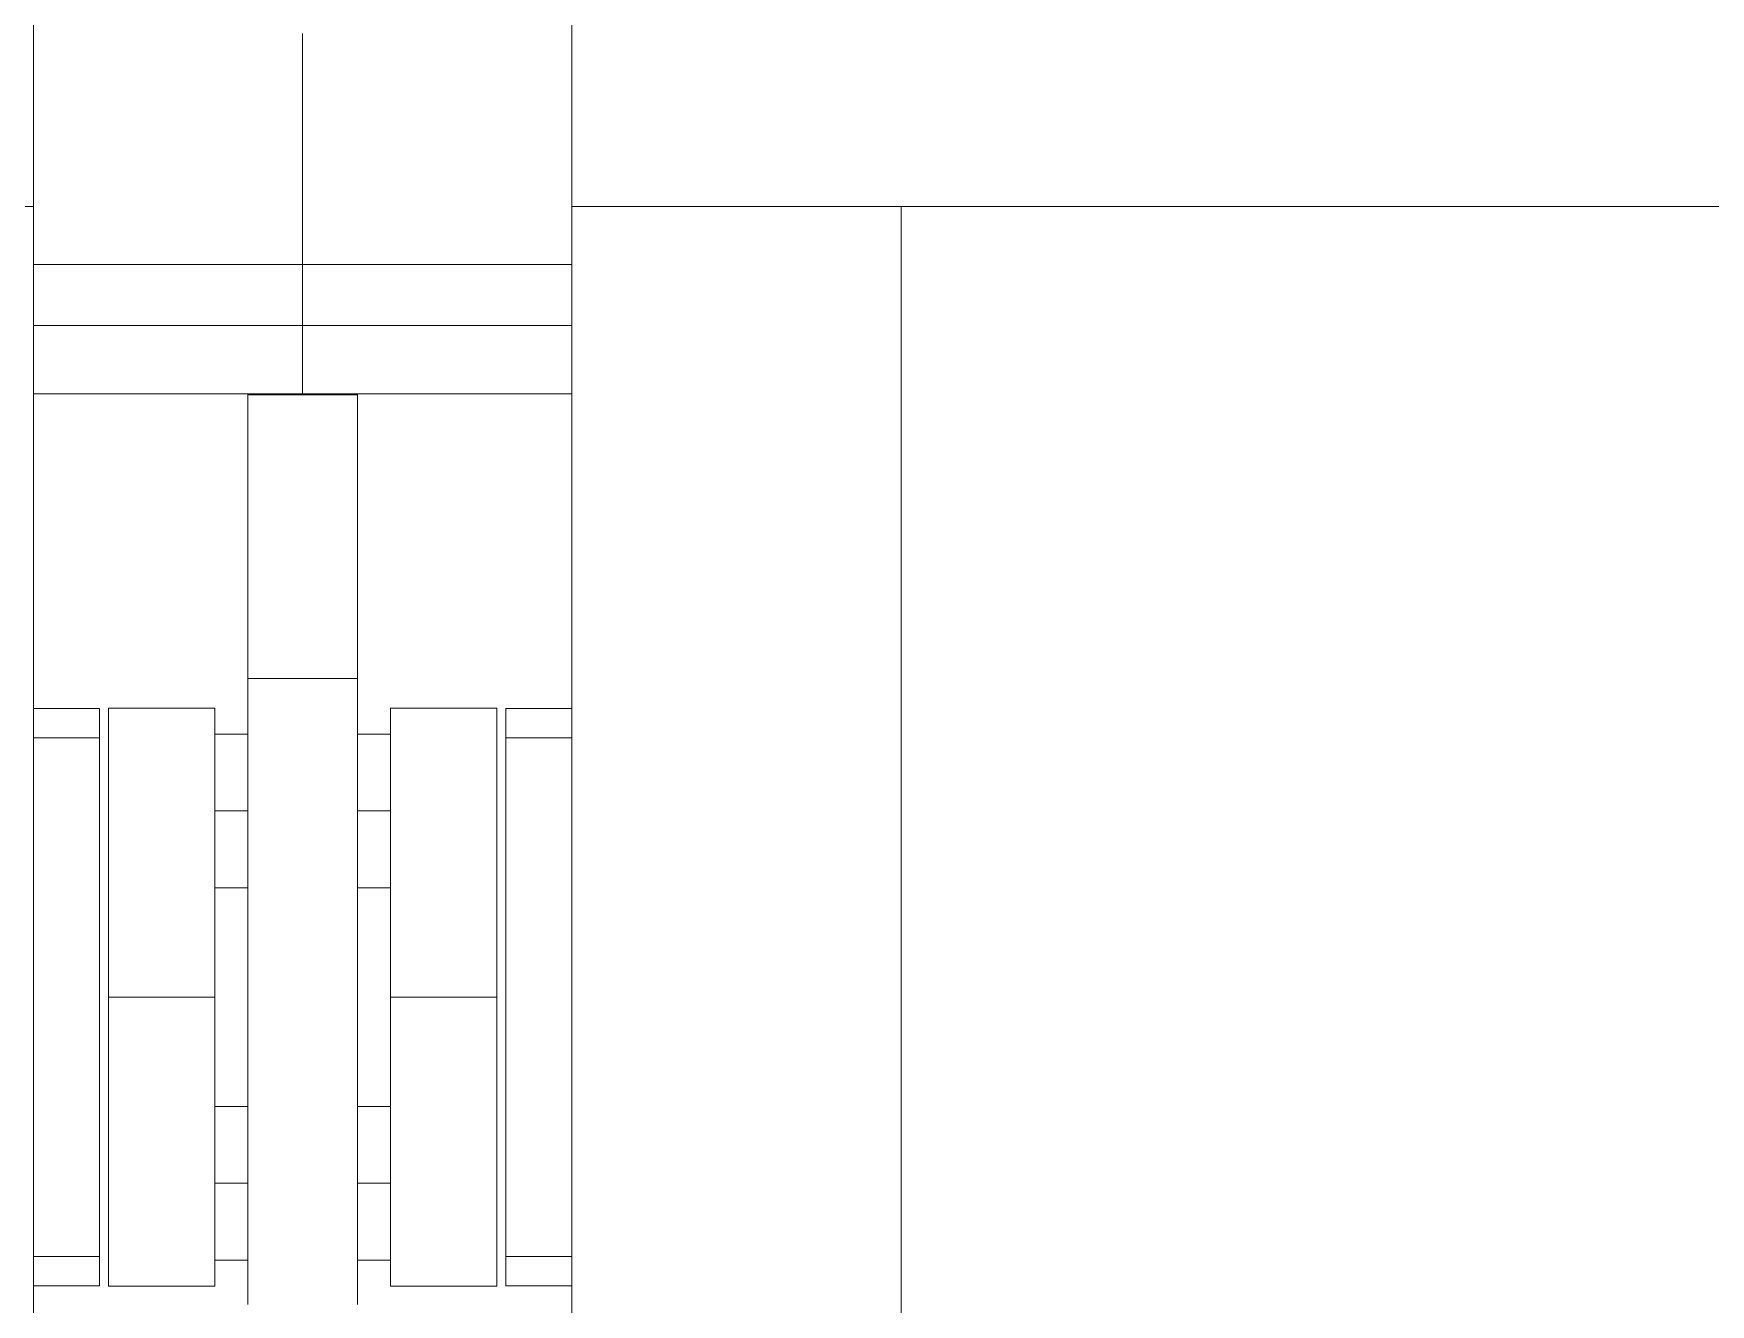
# Model space of a CAD drawing. Header units: millimetres. Extents: x -46169 to 237885, y -84465 to 18123.
# Drawn here: x 231915.9 to 232068.6, y -80603.3 to -80487.6 of the extents above; entities that cross this region are included whole.
import ezdxf

# ---------------------------------------------------------------- set-up
doc = ezdxf.new("R2010")
doc.units = ezdxf.units.MM
doc.header["$MEASUREMENT"] = 0
doc.linetypes.add('Wipeout_Contour', pattern=[1000, 0, -1000])
doc.layers.add('New_A-20-M_Floor_Slab', color=7, linetype='Continuous')
doc.layers.add('New_A-35-M_FFE_Fixed', color=7, linetype='Continuous')
doc.layers.add('New_A-35-M_FFE_Fixed_Pen_No__1', color=7, linetype='Continuous', lineweight=13)

# ---------------------------------------------------------------- blocks, each defined once
blk = doc.blocks.new('Section Elem_269_4', base_point=(208268.76, -84332.61))
at = {"color": 254, "linetype": 'Wipeout_Contour', "lineweight": 0, "ltscale": 3928382.472809031}
blk.add_wipeout([(231915.94, -80520.4), (231915.94, -80549.04), (231921.94, -80549.04), (231921.94, -80601.62), (231915.94, -80601.62), (231915.94, -80615.11), (231935.44, -80615.11), (231935.44, -80599.29), (231932.44, -80599.29), (231932.44, -80601.65), (231922.75, -80601.65), (231922.75, -80549.01), (231932.44, -80549.01), (231932.44, -80551.38), (231935.44, -80551.38), (231935.44, -80520.4)], dxfattribs=at).dxf.layer = 'New_A-20-M_Floor_Slab'
at = {"color": 254, "linetype": 'Wipeout_Contour', "lineweight": 0, "ltscale": 3928803.912332681}
blk.add_wipeout([(231964.94, -80520.4), (231945.44, -80520.4), (231945.44, -80551.38), (231948.44, -80551.38), (231948.44, -80549.01), (231958.12, -80549.01), (231958.12, -80601.65), (231948.44, -80601.65), (231948.44, -80599.29), (231945.44, -80599.29), (231945.44, -80615.11), (231964.94, -80615.11), (231964.94, -80601.62), (231958.94, -80601.62), (231958.94, -80549.04), (231964.94, -80549.04)], dxfattribs=at).dxf.layer = 'New_A-20-M_Floor_Slab'
at = {"color": 254, "linetype": 'Wipeout_Contour', "lineweight": 0, "ltscale": 982126.138523}
blk.add_wipeout([(231932.44, -80585.29), (231935.44, -80585.29), (231935.44, -80565.38), (231932.44, -80565.38)], dxfattribs=at).dxf.layer = 'New_A-20-M_Floor_Slab'
at = {"color": 254, "linetype": 'Wipeout_Contour', "lineweight": 0, "ltscale": 982175.259076}
blk.add_wipeout([(231948.44, -80565.38), (231945.44, -80565.38), (231945.44, -80585.29), (231948.44, -80585.29)], dxfattribs=at).dxf.layer = 'New_A-20-M_Floor_Slab'
blk = doc.blocks.new('Section Elem_280_4', base_point=(208268.76, -84332.61))
at = {"color": 254, "linetype": 'Wipeout_Contour', "lineweight": 0, "ltscale": 1227598.158056658}
blk.add_wipeout([(231940.44, -80520.4), (231935.44, -80520.4), (231935.44, -80520.48), (231945.44, -80520.48), (231945.44, -80520.4)], dxfattribs=at).dxf.layer = 'New_A-35-M_FFE_Fixed'
at = {"color": 254, "linetype": 'Wipeout_Contour', "lineweight": 0, "ltscale": 982100.432477}
blk.add_wipeout([(231945.44, -80538.96), (231945.44, -80535.1), (231935.44, -80535.1), (231935.44, -80538.96)], dxfattribs=at).dxf.layer = 'New_A-35-M_FFE_Fixed'
at = {"color": 254, "linetype": 'Wipeout_Contour', "lineweight": 0, "ltscale": 982112.323257}
blk.add_wipeout([(231945.44, -80546.33), (231945.44, -80545.85), (231935.44, -80545.85), (231935.44, -80546.33)], dxfattribs=at).dxf.layer = 'New_A-35-M_FFE_Fixed'
at = {"color": 254, "linetype": 'Wipeout_Contour', "lineweight": 0, "ltscale": 982035.294144}
blk.add_wipeout([(231915.94, -80549.04), (231915.94, -80549.56), (231921.94, -80549.56), (231921.94, -80549.04)], dxfattribs=at).dxf.layer = 'New_A-35-M_FFE_Fixed'
at = {"color": 254, "linetype": 'Wipeout_Contour', "lineweight": 0, "ltscale": 982096.391154}
blk.add_wipeout([(231932.44, -80553.43), (231935.44, -80553.43), (231935.44, -80551.91), (231932.44, -80551.91)], dxfattribs=at).dxf.layer = 'New_A-35-M_FFE_Fixed'
at = {"color": 254, "linetype": 'Wipeout_Contour', "lineweight": 0, "ltscale": 982102.124987}
blk.add_wipeout([(231932.44, -80555.7), (231932.44, -80558.38), (231935.44, -80558.38), (231935.44, -80555.7)], dxfattribs=at).dxf.layer = 'New_A-35-M_FFE_Fixed'
at = {"color": 254, "linetype": 'Wipeout_Contour', "lineweight": 0, "ltscale": 982111.37494}
blk.add_wipeout([(231932.44, -80563.33), (231932.44, -80564.84), (231935.44, -80564.84), (231935.44, -80563.33)], dxfattribs=at).dxf.layer = 'New_A-35-M_FFE_Fixed'
at = {"color": 254, "linetype": 'Wipeout_Contour', "lineweight": 0, "ltscale": 982143.389474}
blk.add_wipeout([(231932.44, -80589.61), (231935.44, -80589.61), (231935.44, -80587.34), (231932.44, -80587.34)], dxfattribs=at).dxf.layer = 'New_A-35-M_FFE_Fixed'
at = {"color": 254, "linetype": 'Wipeout_Contour', "lineweight": 0, "ltscale": 982153.405082}
blk.add_wipeout([(231932.44, -80594.97), (231932.44, -80597.24), (231935.44, -80597.24), (231935.44, -80594.97)], dxfattribs=at).dxf.layer = 'New_A-35-M_FFE_Fixed'
at = {"color": 254, "linetype": 'Wipeout_Contour', "lineweight": 0, "ltscale": 982103.637545}
blk.add_wipeout([(231921.94, -80601.11), (231915.94, -80601.11), (231915.94, -80601.62), (231921.94, -80601.62)], dxfattribs=at).dxf.layer = 'New_A-35-M_FFE_Fixed'
at = {"color": 254, "linetype": 'Wipeout_Contour', "lineweight": 0, "ltscale": 982082.145644}
blk.add_wipeout([(231945.44, -80525.7), (231945.44, -80520.48), (231935.44, -80520.48), (231935.44, -80525.7)], dxfattribs=at).dxf.layer = 'New_A-35-M_FFE_Fixed'
at = {"color": 254, "linetype": 'Wipeout_Contour', "lineweight": 0, "ltscale": 982094.964059}
blk.add_wipeout([(231945.44, -80535.1), (231945.44, -80530.63), (231935.44, -80530.63), (231935.44, -80535.1)], dxfattribs=at).dxf.layer = 'New_A-35-M_FFE_Fixed'
at = {"color": 254, "linetype": 'Wipeout_Contour', "lineweight": 0, "ltscale": 982105.033159}
blk.add_wipeout([(231945.44, -80542.11), (231945.44, -80538.96), (231935.44, -80538.96), (231935.44, -80542.11)], dxfattribs=at).dxf.layer = 'New_A-35-M_FFE_Fixed'
at = {"color": 254, "linetype": 'Wipeout_Contour', "lineweight": 0, "ltscale": 982113.854993}
blk.add_wipeout([(231935.44, -80546.33), (231935.44, -80548.19), (231945.44, -80548.19), (231945.44, -80546.33)], dxfattribs=at).dxf.layer = 'New_A-35-M_FFE_Fixed'
at = {"color": 254, "linetype": 'Wipeout_Contour', "lineweight": 0, "ltscale": 982095.045845}
blk.add_wipeout([(231932.44, -80551.91), (231935.44, -80551.91), (231935.44, -80551.38), (231932.44, -80551.38)], dxfattribs=at).dxf.layer = 'New_A-35-M_FFE_Fixed'
at = {"color": 254, "linetype": 'Wipeout_Contour', "lineweight": 0, "ltscale": 1227624.046289532}
blk.add_wipeout([(231932.44, -80555.7), (231935.44, -80555.7), (231935.44, -80553.51), (231935.44, -80553.43), (231932.44, -80553.43)], dxfattribs=at).dxf.layer = 'New_A-35-M_FFE_Fixed'
at = {"color": 254, "linetype": 'Wipeout_Contour', "lineweight": 0, "ltscale": 1227636.793086894}
blk.add_wipeout([(231932.44, -80563.33), (231935.44, -80563.33), (231935.44, -80561.63), (231935.44, -80561.05), (231932.44, -80561.05)], dxfattribs=at).dxf.layer = 'New_A-35-M_FFE_Fixed'
at = {"color": 254, "linetype": 'Wipeout_Contour', "lineweight": 0, "ltscale": 982112.720425}
blk.add_wipeout([(231932.44, -80564.84), (231932.44, -80565.38), (231935.44, -80565.38), (231935.44, -80564.84)], dxfattribs=at).dxf.layer = 'New_A-35-M_FFE_Fixed'
at = {"color": 254, "linetype": 'Wipeout_Contour', "lineweight": 0, "ltscale": 982140.902695}
blk.add_wipeout([(231932.44, -80587.34), (231935.44, -80587.34), (231935.44, -80585.82), (231932.44, -80585.82)], dxfattribs=at).dxf.layer = 'New_A-35-M_FFE_Fixed'
at = {"color": 254, "linetype": 'Wipeout_Contour', "lineweight": 0, "ltscale": 1227688.075511785}
blk.add_wipeout([(231932.44, -80594.97), (231935.44, -80594.97), (231935.44, -80592.38), (231935.44, -80592.29), (231932.44, -80592.29)], dxfattribs=at).dxf.layer = 'New_A-35-M_FFE_Fixed'
at = {"color": 254, "linetype": 'Wipeout_Contour', "lineweight": 0, "ltscale": 982155.892112}
blk.add_wipeout([(231932.44, -80597.24), (231932.44, -80598.75), (231935.44, -80598.75), (231935.44, -80597.24)], dxfattribs=at).dxf.layer = 'New_A-35-M_FFE_Fixed'
at = {"color": 254, "linetype": 'Wipeout_Contour', "lineweight": 0, "ltscale": 982101.881865}
blk.add_wipeout([(231921.94, -80598.94), (231915.94, -80598.94), (231915.94, -80601.11), (231921.94, -80601.11)], dxfattribs=at).dxf.layer = 'New_A-35-M_FFE_Fixed'
at = {"layer": 'New_A-35-M_FFE_Fixed_Pen_No__1', "linetype": 'Continuous'}
blk.add_line((231921.94, -80601.62), (231921.94, -80601.11), dxfattribs=at)
at = {"color": 254, "linetype": 'Wipeout_Contour', "lineweight": 0, "ltscale": 982088.80278}
blk.add_wipeout([(231945.44, -80525.7), (231935.44, -80525.7), (231935.44, -80530.63), (231945.44, -80530.63)], dxfattribs=at).dxf.layer = 'New_A-35-M_FFE_Fixed'
at = {"color": 254, "linetype": 'Wipeout_Contour', "lineweight": 0, "ltscale": 982069.465029}
blk.add_wipeout([(231921.94, -80598.94), (231921.94, -80551.72), (231915.94, -80551.72), (231915.94, -80598.94)], dxfattribs=at).dxf.layer = 'New_A-35-M_FFE_Fixed'
at = {"color": 254, "linetype": 'Wipeout_Contour', "lineweight": 0, "ltscale": 1227632.521285707}
blk.add_wipeout([(231932.44, -80558.38), (231932.44, -80561.05), (231935.44, -80561.05), (231935.44, -80558.66), (231935.44, -80558.38)], dxfattribs=at).dxf.layer = 'New_A-35-M_FFE_Fixed'
at = {"color": 254, "linetype": 'Wipeout_Contour', "lineweight": 0, "ltscale": 982139.556879}
blk.add_wipeout([(231932.44, -80585.29), (231932.44, -80585.82), (231935.44, -80585.82), (231935.44, -80585.29)], dxfattribs=at).dxf.layer = 'New_A-35-M_FFE_Fixed'
at = {"color": 254, "linetype": 'Wipeout_Contour', "lineweight": 0, "ltscale": 1227684.443580795}
blk.add_wipeout([(231935.44, -80589.61), (231932.44, -80589.61), (231932.44, -80592.29), (231935.44, -80592.29), (231935.44, -80591.39)], dxfattribs=at).dxf.layer = 'New_A-35-M_FFE_Fixed'
at = {"color": 254, "linetype": 'Wipeout_Contour', "lineweight": 0, "ltscale": 982157.238103}
blk.add_wipeout([(231935.44, -80598.75), (231932.44, -80598.75), (231932.44, -80599.29), (231935.44, -80599.29)], dxfattribs=at).dxf.layer = 'New_A-35-M_FFE_Fixed'
at = {"layer": 'New_A-35-M_FFE_Fixed_Pen_No__1', "linetype": 'Continuous'}
blk.add_line((231921.94, -80601.11), (231921.94, -80598.94), dxfattribs=at)
at = {"color": 254, "linetype": 'Wipeout_Contour', "lineweight": 0, "ltscale": 982037.048856}
blk.add_wipeout([(231915.94, -80551.72), (231921.94, -80551.72), (231921.94, -80549.56), (231915.94, -80549.56)], dxfattribs=at).dxf.layer = 'New_A-35-M_FFE_Fixed'
at = {"color": 254, "linetype": 'Wipeout_Contour', "lineweight": 0, "ltscale": 982127.392255}
blk.add_wipeout([(231935.44, -80553.51), (231935.44, -80561.63), (231945.44, -80561.63), (231945.44, -80553.51)], dxfattribs=at).dxf.layer = 'New_A-35-M_FFE_Fixed'
at = {"color": 254, "linetype": 'Wipeout_Contour', "lineweight": 0, "ltscale": 982120.997137}
blk.add_wipeout([(231922.75, -80585.4), (231922.75, -80593.94), (231932.44, -80593.94), (231932.44, -80585.4)], dxfattribs=at).dxf.layer = 'New_A-35-M_FFE_Fixed'
at = {"color": 254, "linetype": 'Wipeout_Contour', "lineweight": 0, "ltscale": 982176.686561}
blk.add_wipeout([(231935.44, -80591.39), (231935.44, -80598.86), (231945.44, -80598.86), (231945.44, -80591.39)], dxfattribs=at).dxf.layer = 'New_A-35-M_FFE_Fixed'
at = {"layer": 'New_A-35-M_FFE_Fixed_Pen_No__1', "linetype": 'Continuous'}
for p, q in [((231921.94, -80549.56), (231921.94, -80549.04)), ((231921.94, -80551.72), (231921.94, -80549.56)), ((231921.94, -80598.94), (231921.94, -80551.72)), ((231932.44, -80592.29), (231935.44, -80592.29))]:
    blk.add_line(p, q, dxfattribs=at)
at = {"color": 254, "linetype": 'Wipeout_Contour', "lineweight": 0, "ltscale": 982001.487137}
blk.add_wipeout([(231915.94, -80503.33), (231885.94, -80503.33), (231885.94, -80647.33), (231915.94, -80647.33)], dxfattribs=at).dxf.layer = 'New_A-35-M_FFE_Fixed'
at = {"color": 254, "linetype": 'Wipeout_Contour', "lineweight": 0, "ltscale": 982118.568264}
blk.add_wipeout([(231945.44, -80553.51), (231945.44, -80548.19), (231935.44, -80548.19), (231935.44, -80553.51)], dxfattribs=at).dxf.layer = 'New_A-35-M_FFE_Fixed'
at = {"color": 254, "linetype": 'Wipeout_Contour', "lineweight": 0, "ltscale": 982108.780677}
blk.add_wipeout([(231932.44, -80575.33), (231922.75, -80575.33), (231922.75, -80585.4), (231932.44, -80585.4)], dxfattribs=at).dxf.layer = 'New_A-35-M_FFE_Fixed'
at = {"color": 254, "linetype": 'Wipeout_Contour', "lineweight": 0, "ltscale": 982165.530434}
blk.add_wipeout([(231935.44, -80591.39), (231945.44, -80591.39), (231945.44, -80581.87), (231935.44, -80581.87)], dxfattribs=at).dxf.layer = 'New_A-35-M_FFE_Fixed'
at = {"color": 254, "linetype": 'Wipeout_Contour', "lineweight": 0, "ltscale": 982130.348026}
blk.add_wipeout([(231932.44, -80599.65), (231932.44, -80593.94), (231922.75, -80593.94), (231922.75, -80599.65)], dxfattribs=at).dxf.layer = 'New_A-35-M_FFE_Fixed'
at = {"color": 254, "linetype": 'Wipeout_Contour', "lineweight": 0, "ltscale": 982184.51804}
blk.add_wipeout([(231935.44, -80598.86), (231935.44, -80603.32), (231945.44, -80603.32), (231945.44, -80598.86)], dxfattribs=at).dxf.layer = 'New_A-35-M_FFE_Fixed'
at = {"layer": 'New_A-35-M_FFE_Fixed_Pen_No__1', "linetype": 'Continuous'}
for p, q in [((231915.94, -80549.04), (231921.94, -80549.04)), ((231915.94, -80551.72), (231921.94, -80551.72)), ((231922.75, -80593.94), (231922.75, -80585.4)), ((231932.44, -80585.29), (231935.44, -80585.29)), ((231932.44, -80593.94), (231932.44, -80585.4)), ((231915.94, -80598.94), (231921.94, -80598.94)), ((231915.94, -80601.62), (231921.94, -80601.62))]:
    blk.add_line(p, q, dxfattribs=at)
at = {"color": 254, "linetype": 'Wipeout_Contour', "lineweight": 0, "ltscale": 980914.593007}
blk.add_wipeout([(231414.94, -80346.96), (231414.94, -80503.33), (231915.94, -80503.33), (231915.94, -80346.96)], dxfattribs=at).dxf.layer = 'New_A-35-M_FFE_Fixed'
at = {"color": 254, "linetype": 'Wipeout_Contour', "lineweight": 0, "ltscale": 982019.986872}
blk.add_wipeout([(231915.94, -80511.45), (231940.44, -80511.45), (231940.44, -80510.54), (231915.94, -80510.54)], dxfattribs=at).dxf.layer = 'New_A-35-M_FFE_Fixed'
at = {"color": 254, "linetype": 'Wipeout_Contour', "lineweight": 0, "ltscale": 982028.245661}
blk.add_wipeout([(231915.94, -80514.18), (231915.94, -80520.4), (231940.44, -80520.4), (231940.44, -80514.18)], dxfattribs=at).dxf.layer = 'New_A-35-M_FFE_Fixed'
at = {"color": 254, "linetype": 'Wipeout_Contour', "lineweight": 0, "ltscale": 982095.559038}
blk.add_wipeout([(231932.44, -80575.33), (231932.44, -80565.26), (231922.75, -80565.26), (231922.75, -80575.33)], dxfattribs=at).dxf.layer = 'New_A-35-M_FFE_Fixed'
at = {"color": 254, "linetype": 'Wipeout_Contour', "lineweight": 0, "ltscale": 982152.477705}
blk.add_wipeout([(231945.44, -80581.87), (231945.44, -80571.51), (231935.44, -80571.51), (231935.44, -80581.87)], dxfattribs=at).dxf.layer = 'New_A-35-M_FFE_Fixed'
at = {"color": 254, "linetype": 'Wipeout_Contour', "lineweight": 0, "ltscale": 982135.408984}
blk.add_wipeout([(231922.75, -80599.65), (231922.75, -80601.65), (231932.44, -80601.65), (231932.44, -80599.65)], dxfattribs=at).dxf.layer = 'New_A-35-M_FFE_Fixed'
at = {"layer": 'New_A-35-M_FFE_Fixed_Pen_No__1', "linetype": 'Continuous'}
for p, q in [((231940.44, -80520.4), (231915.94, -80520.4)), ((231922.75, -80575.33), (231932.44, -80575.33)), ((231922.75, -80585.4), (231922.75, -80575.33)), ((231932.44, -80585.4), (231932.44, -80575.33)), ((231922.75, -80599.65), (231922.75, -80593.94)), ((231932.44, -80599.65), (231932.44, -80593.94)), ((231922.75, -80601.65), (231922.75, -80599.65)), ((231932.44, -80599.29), (231935.44, -80599.29)), ((231932.44, -80601.65), (231932.44, -80599.65)), ((231922.75, -80601.65), (231932.44, -80601.65))]:
    blk.add_line(p, q, dxfattribs=at)
at = {"color": 254, "linetype": 'Wipeout_Contour', "lineweight": 0, "ltscale": 981993.89827}
blk.add_wipeout([(231940.44, -80487.59), (231915.94, -80487.59), (231915.94, -80494.61), (231940.44, -80494.61)], dxfattribs=at).dxf.layer = 'New_A-35-M_FFE_Fixed'
at = {"color": 254, "linetype": 'Wipeout_Contour', "lineweight": 0, "ltscale": 982024.015684}
blk.add_wipeout([(231915.94, -80514.18), (231940.44, -80514.18), (231940.44, -80513.95), (231915.94, -80513.95)], dxfattribs=at).dxf.layer = 'New_A-35-M_FFE_Fixed'
at = {"color": 254, "linetype": 'Wipeout_Contour', "lineweight": 0, "ltscale": 982083.345093}
blk.add_wipeout([(231922.75, -80556.72), (231922.75, -80565.26), (231932.44, -80565.26), (231932.44, -80556.72)], dxfattribs=at).dxf.layer = 'New_A-35-M_FFE_Fixed'
at = {"color": 254, "linetype": 'Wipeout_Contour', "lineweight": 0, "ltscale": 982139.198719}
blk.add_wipeout([(231935.44, -80571.51), (231945.44, -80571.51), (231945.44, -80561.63), (231935.44, -80561.63)], dxfattribs=at).dxf.layer = 'New_A-35-M_FFE_Fixed'
at = {"layer": 'New_A-35-M_FFE_Fixed_Pen_No__1', "linetype": 'Continuous'}
for p, q in [((231932.44, -80558.38), (231935.44, -80558.38)), ((231922.75, -80575.33), (231922.75, -80565.26)), ((231932.44, -80575.33), (231932.44, -80565.26)), ((231932.44, -80565.38), (231935.44, -80565.38))]:
    blk.add_line(p, q, dxfattribs=at)
at = {"color": 254, "linetype": 'Wipeout_Contour', "lineweight": 0, "ltscale": 982003.101319}
blk.add_wipeout([(231915.94, -80501.63), (231940.44, -80501.63), (231940.44, -80494.61), (231915.94, -80494.61)], dxfattribs=at).dxf.layer = 'New_A-35-M_FFE_Fixed'
at = {"color": 254, "linetype": 'Wipeout_Contour', "lineweight": 0, "ltscale": 982022.963826}
blk.add_wipeout([(231940.44, -80512.98), (231915.94, -80512.98), (231915.94, -80513.55), (231940.44, -80513.55)], dxfattribs=at).dxf.layer = 'New_A-35-M_FFE_Fixed'
at = {"color": 254, "linetype": 'Wipeout_Contour', "lineweight": 0, "ltscale": 982073.99776}
blk.add_wipeout([(231932.44, -80556.72), (231932.44, -80551.02), (231922.75, -80551.02), (231922.75, -80556.72)], dxfattribs=at).dxf.layer = 'New_A-35-M_FFE_Fixed'
at = {"layer": 'New_A-35-M_FFE_Fixed_Pen_No__1', "linetype": 'Continuous'}
for p, q in [((231922.75, -80565.26), (231922.75, -80556.72)), ((231932.44, -80565.26), (231932.44, -80556.72))]:
    blk.add_line(p, q, dxfattribs=at)
at = {"color": 254, "linetype": 'Wipeout_Contour', "lineweight": 0, "ltscale": 1227503.581881988}
blk.add_wipeout([(231940.44, -80501.63), (231915.94, -80501.63), (231915.94, -80503.33), (231915.94, -80508.61), (231940.44, -80508.61)], dxfattribs=at).dxf.layer = 'New_A-35-M_FFE_Fixed'
at = {"color": 254, "linetype": 'Wipeout_Contour', "lineweight": 0, "ltscale": 982022.126789}
blk.add_wipeout([(231940.44, -80512.27), (231915.94, -80512.27), (231915.94, -80512.98), (231940.44, -80512.98)], dxfattribs=at).dxf.layer = 'New_A-35-M_FFE_Fixed'
at = {"color": 254, "linetype": 'Wipeout_Contour', "lineweight": 0, "ltscale": 982068.939313}
blk.add_wipeout([(231922.75, -80551.02), (231932.44, -80551.02), (231932.44, -80549.01), (231922.75, -80549.01)], dxfattribs=at).dxf.layer = 'New_A-35-M_FFE_Fixed'
at = {"layer": 'New_A-35-M_FFE_Fixed_Pen_No__1', "linetype": 'Continuous'}
for p, q in [((231915.94, -80503.33), (231915.94, -80346.96)), ((231885.94, -80503.33), (231915.94, -80503.33)), ((231922.75, -80551.02), (231922.75, -80549.01)), ((231922.75, -80549.01), (231932.44, -80549.01)), ((231932.44, -80551.02), (231932.44, -80549.01)), ((231922.75, -80556.72), (231922.75, -80551.02)), ((231932.44, -80556.72), (231932.44, -80551.02)), ((231932.44, -80551.38), (231935.44, -80551.38))]:
    blk.add_line(p, q, dxfattribs=at)
at = {"color": 254, "linetype": 'Wipeout_Contour', "lineweight": 0, "ltscale": 982017.501046}
blk.add_wipeout([(231940.44, -80508.61), (231915.94, -80508.61), (231915.94, -80509.58), (231940.44, -80509.58)], dxfattribs=at).dxf.layer = 'New_A-35-M_FFE_Fixed'
at = {"color": 254, "linetype": 'Wipeout_Contour', "lineweight": 0, "ltscale": 982021.121854}
blk.add_wipeout([(231915.94, -80512.27), (231940.44, -80512.27), (231940.44, -80511.45), (231915.94, -80511.45)], dxfattribs=at).dxf.layer = 'New_A-35-M_FFE_Fixed'
at = {"color": 254, "linetype": 'Wipeout_Contour', "lineweight": 0, "ltscale": 982023.6015}
blk.add_wipeout([(231940.44, -80513.55), (231915.94, -80513.55), (231915.94, -80513.95), (231940.44, -80513.95)], dxfattribs=at).dxf.layer = 'New_A-35-M_FFE_Fixed'
at = {"layer": 'New_A-35-M_FFE_Fixed_Pen_No__1', "linetype": 'Continuous'}
for p, q in [((231940.44, -80508.61), (231915.94, -80508.61)), ((231940.44, -80514.18), (231915.94, -80514.18))]:
    blk.add_line(p, q, dxfattribs=at)
at = {"color": 254, "linetype": 'Wipeout_Contour', "lineweight": 0, "ltscale": 982018.76462}
blk.add_wipeout([(231940.44, -80509.58), (231915.94, -80509.58), (231915.94, -80510.54), (231940.44, -80510.54)], dxfattribs=at).dxf.layer = 'New_A-35-M_FFE_Fixed'
at = {"layer": 'New_A-35-M_FFE_Fixed_Pen_No__1', "linetype": 'Continuous'}
blk.add_line((231915.94, -80647.33), (231915.94, -80503.33), dxfattribs=at)
blk = doc.blocks.new('Section Elem_281_4', base_point=(208268.76, -84332.61))
at = {"layer": 'New_A-35-M_FFE_Fixed_Pen_No__1', "linetype": 'Continuous'}
for p, q in [((231935.44, -80520.48), (231935.44, -80520.4)), ((231935.44, -80525.7), (231935.44, -80520.48)), ((231935.44, -80530.63), (231935.44, -80525.7)), ((231945.44, -80530.63), (231945.44, -80525.7)), ((231935.44, -80535.1), (231935.44, -80530.63)), ((231945.44, -80535.1), (231945.44, -80530.63)), ((231935.44, -80538.96), (231935.44, -80535.1)), ((231945.44, -80538.96), (231945.44, -80535.1)), ((231935.44, -80553.51), (231935.44, -80548.19)), ((231935.44, -80561.63), (231935.44, -80553.51)), ((231935.44, -80571.51), (231935.44, -80561.63)), ((231935.44, -80581.87), (231935.44, -80571.51)), ((231945.44, -80581.87), (231945.44, -80571.51)), ((231935.44, -80591.39), (231935.44, -80581.87)), ((231935.44, -80598.86), (231935.44, -80591.39)), ((231935.44, -80603.32), (231935.44, -80598.86))]:
    blk.add_line(p, q, dxfattribs=at)
at = {"color": 254, "linetype": 'Wipeout_Contour', "lineweight": 0, "ltscale": 1474541.266196563}
blk.add_wipeout([(231964.94, -80346.96), (231964.94, -80503.33), (231994.94, -80503.33), (232435.94, -80503.33), (232465.94, -80503.33), (232465.94, -80346.96)], dxfattribs=at).dxf.layer = 'New_A-35-M_FFE_Fixed'
at = {"color": 254, "linetype": 'Wipeout_Contour', "lineweight": 0, "ltscale": 982108.61896}
blk.add_wipeout([(231935.44, -80542.11), (231935.44, -80544.43), (231945.44, -80544.43), (231945.44, -80542.11)], dxfattribs=at).dxf.layer = 'New_A-35-M_FFE_Fixed'
at = {"color": 254, "linetype": 'Wipeout_Contour', "lineweight": 0, "ltscale": 982166.000072}
blk.add_wipeout([(231948.44, -80551.02), (231958.12, -80551.02), (231958.12, -80549.01), (231948.44, -80549.01)], dxfattribs=at).dxf.layer = 'New_A-35-M_FFE_Fixed'
at = {"color": 254, "linetype": 'Wipeout_Contour', "lineweight": 0, "ltscale": 982199.529304}
blk.add_wipeout([(231958.94, -80549.56), (231958.94, -80551.72), (231964.94, -80551.72), (231964.94, -80549.56)], dxfattribs=at).dxf.layer = 'New_A-35-M_FFE_Fixed'
at = {"color": 254, "linetype": 'Wipeout_Contour', "lineweight": 0, "ltscale": 982192.617166}
blk.add_wipeout([(231948.44, -80565.26), (231948.44, -80575.33), (231958.12, -80575.33), (231958.12, -80565.26)], dxfattribs=at).dxf.layer = 'New_A-35-M_FFE_Fixed'
at = {"color": 254, "linetype": 'Wipeout_Contour', "lineweight": 0, "ltscale": 982232.463175}
blk.add_wipeout([(231958.12, -80599.65), (231948.44, -80599.65), (231948.44, -80601.65), (231958.12, -80601.65)], dxfattribs=at).dxf.layer = 'New_A-35-M_FFE_Fixed'
at = {"color": 254, "linetype": 'Wipeout_Contour', "lineweight": 0, "ltscale": 982266.106978}
blk.add_wipeout([(231964.94, -80601.11), (231958.94, -80601.11), (231958.94, -80601.62), (231964.94, -80601.62)], dxfattribs=at).dxf.layer = 'New_A-35-M_FFE_Fixed'
at = {"layer": 'New_A-35-M_FFE_Fixed_Pen_No__1', "linetype": 'Continuous'}
for p, q in [((231935.44, -80542.11), (231935.44, -80538.96)), ((231945.44, -80542.11), (231945.44, -80538.96)), ((231958.12, -80549.01), (231948.44, -80549.01)), ((231958.12, -80601.65), (231948.44, -80601.65))]:
    blk.add_line(p, q, dxfattribs=at)
at = {"color": 254, "linetype": 'Wipeout_Contour', "lineweight": 0, "ltscale": 982086.481736}
blk.add_wipeout([(231940.44, -80494.61), (231964.94, -80494.61), (231964.94, -80487.59), (231940.44, -80487.59)], dxfattribs=at).dxf.layer = 'New_A-35-M_FFE_Fixed'
at = {"color": 254, "linetype": 'Wipeout_Contour', "lineweight": 0, "ltscale": 983182.0568}
blk.add_wipeout([(231994.94, -80635.33), (232435.94, -80635.33), (232435.94, -80503.33), (231994.94, -80503.33)], dxfattribs=at).dxf.layer = 'New_A-35-M_FFE_Fixed'
at = {"color": 254, "linetype": 'Wipeout_Contour', "lineweight": 0, "ltscale": 982111.075184}
blk.add_wipeout([(231945.44, -80545.85), (231945.44, -80544.43), (231935.44, -80544.43), (231935.44, -80545.85)], dxfattribs=at).dxf.layer = 'New_A-35-M_FFE_Fixed'
at = {"color": 254, "linetype": 'Wipeout_Contour', "lineweight": 0, "ltscale": 982197.774882}
blk.add_wipeout([(231958.94, -80549.56), (231964.94, -80549.56), (231964.94, -80549.04), (231958.94, -80549.04)], dxfattribs=at).dxf.layer = 'New_A-35-M_FFE_Fixed'
at = {"color": 254, "linetype": 'Wipeout_Contour', "lineweight": 0, "ltscale": 982171.058019}
blk.add_wipeout([(231948.44, -80551.02), (231948.44, -80556.72), (231958.12, -80556.72), (231958.12, -80551.02)], dxfattribs=at).dxf.layer = 'New_A-35-M_FFE_Fixed'
at = {"color": 254, "linetype": 'Wipeout_Contour', "lineweight": 0, "ltscale": 982227.402717}
blk.add_wipeout([(231948.44, -80593.94), (231948.44, -80599.65), (231958.12, -80599.65), (231958.12, -80593.94)], dxfattribs=at).dxf.layer = 'New_A-35-M_FFE_Fixed'
at = {"color": 254, "linetype": 'Wipeout_Contour', "lineweight": 0, "ltscale": 982264.351589}
blk.add_wipeout([(231964.94, -80598.94), (231958.94, -80598.94), (231958.94, -80601.11), (231964.94, -80601.11)], dxfattribs=at).dxf.layer = 'New_A-35-M_FFE_Fixed'
at = {"layer": 'New_A-35-M_FFE_Fixed_Pen_No__1', "linetype": 'Continuous'}
for p, q in [((231935.44, -80544.43), (231935.44, -80542.11)), ((231945.44, -80544.43), (231945.44, -80542.11)), ((231935.44, -80545.85), (231935.44, -80544.43)), ((231945.44, -80545.85), (231945.44, -80544.43)), ((231935.44, -80546.33), (231935.44, -80545.85)), ((231945.44, -80546.33), (231935.44, -80546.33)), ((231935.44, -80548.19), (231935.44, -80546.33)), ((231945.44, -80546.33), (231945.44, -80545.85)), ((231945.44, -80548.19), (231945.44, -80546.33)), ((231958.12, -80551.02), (231958.12, -80549.01)), ((231958.94, -80549.56), (231958.94, -80549.04)), ((231958.12, -80601.65), (231958.12, -80599.65)), ((231958.94, -80601.62), (231958.94, -80601.11))]:
    blk.add_line(p, q, dxfattribs=at)
at = {"color": 254, "linetype": 'Wipeout_Contour', "lineweight": 0, "ltscale": 982095.683882}
blk.add_wipeout([(231940.44, -80501.63), (231964.94, -80501.63), (231964.94, -80494.61), (231940.44, -80494.61)], dxfattribs=at).dxf.layer = 'New_A-35-M_FFE_Fixed'
at = {"color": 254, "linetype": 'Wipeout_Contour', "lineweight": 0, "ltscale": 982144.167774}
blk.add_wipeout([(231945.44, -80551.91), (231948.44, -80551.91), (231948.44, -80551.38), (231945.44, -80551.38)], dxfattribs=at).dxf.layer = 'New_A-35-M_FFE_Fixed'
at = {"color": 254, "linetype": 'Wipeout_Contour', "lineweight": 0, "ltscale": 982231.940115}
blk.add_wipeout([(231958.94, -80551.72), (231958.94, -80598.94), (231964.94, -80598.94), (231964.94, -80551.72)], dxfattribs=at).dxf.layer = 'New_A-35-M_FFE_Fixed'
at = {"color": 254, "linetype": 'Wipeout_Contour', "lineweight": 0, "ltscale": 982180.404429}
blk.add_wipeout([(231948.44, -80556.72), (231948.44, -80565.26), (231958.12, -80565.26), (231958.12, -80556.72)], dxfattribs=at).dxf.layer = 'New_A-35-M_FFE_Fixed'
at = {"color": 254, "linetype": 'Wipeout_Contour', "lineweight": 0, "ltscale": 982218.052752}
blk.add_wipeout([(231958.12, -80585.4), (231948.44, -80585.4), (231948.44, -80593.94), (231958.12, -80593.94)], dxfattribs=at).dxf.layer = 'New_A-35-M_FFE_Fixed'
at = {"color": 254, "linetype": 'Wipeout_Contour', "lineweight": 0, "ltscale": 982206.356923}
blk.add_wipeout([(231945.44, -80598.75), (231945.44, -80599.29), (231948.44, -80599.29), (231948.44, -80598.75)], dxfattribs=at).dxf.layer = 'New_A-35-M_FFE_Fixed'
at = {"layer": 'New_A-35-M_FFE_Fixed_Pen_No__1', "linetype": 'Continuous'}
for p, q in [((231940.44, -80494.61), (231940.44, -80487.59)), ((231948.44, -80551.02), (231948.44, -80549.01)), ((231958.94, -80551.72), (231958.94, -80549.56)), ((231958.12, -80556.72), (231958.12, -80551.02)), ((231958.94, -80598.94), (231958.94, -80551.72)), ((231958.12, -80565.26), (231958.12, -80556.72)), ((231958.12, -80599.65), (231958.12, -80593.94)), ((231948.44, -80601.65), (231948.44, -80599.65)), ((231958.94, -80601.11), (231958.94, -80598.94))]:
    blk.add_line(p, q, dxfattribs=at)
at = {"color": 254, "linetype": 'Wipeout_Contour', "lineweight": 0, "ltscale": 982299.987868}
blk.add_wipeout([(231964.94, -80503.33), (231964.94, -80647.33), (231994.94, -80647.33), (231994.94, -80503.33)], dxfattribs=at).dxf.layer = 'New_A-35-M_FFE_Fixed'
at = {"color": 254, "linetype": 'Wipeout_Contour', "lineweight": 0, "ltscale": 982145.513017}
blk.add_wipeout([(231948.44, -80551.91), (231945.44, -80551.91), (231945.44, -80553.43), (231948.44, -80553.43)], dxfattribs=at).dxf.layer = 'New_A-35-M_FFE_Fixed'
at = {"color": 254, "linetype": 'Wipeout_Contour', "lineweight": 0, "ltscale": 982154.76208}
blk.add_wipeout([(231945.44, -80561.05), (231948.44, -80561.05), (231948.44, -80558.38), (231945.44, -80558.38)], dxfattribs=at).dxf.layer = 'New_A-35-M_FFE_Fixed'
at = {"color": 254, "linetype": 'Wipeout_Contour', "lineweight": 0, "ltscale": 1227703.388066677}
blk.add_wipeout([(231945.44, -80565.38), (231948.44, -80565.38), (231948.44, -80565.26), (231948.44, -80564.84), (231945.44, -80564.84)], dxfattribs=at).dxf.layer = 'New_A-35-M_FFE_Fixed'
at = {"color": 254, "linetype": 'Wipeout_Contour', "lineweight": 0, "ltscale": 982205.8375}
blk.add_wipeout([(231948.44, -80575.33), (231948.44, -80585.4), (231958.12, -80585.4), (231958.12, -80575.33)], dxfattribs=at).dxf.layer = 'New_A-35-M_FFE_Fixed'
at = {"color": 254, "linetype": 'Wipeout_Contour', "lineweight": 0, "ltscale": 1227750.18050174}
blk.add_wipeout([(231948.44, -80592.29), (231945.44, -80592.29), (231945.44, -80594.97), (231948.44, -80594.97), (231948.44, -80593.94)], dxfattribs=at).dxf.layer = 'New_A-35-M_FFE_Fixed'
at = {"color": 254, "linetype": 'Wipeout_Contour', "lineweight": 0, "ltscale": 982205.010999}
blk.add_wipeout([(231945.44, -80598.75), (231948.44, -80598.75), (231948.44, -80597.24), (231945.44, -80597.24)], dxfattribs=at).dxf.layer = 'New_A-35-M_FFE_Fixed'
at = {"layer": 'New_A-35-M_FFE_Fixed_Pen_No__1', "linetype": 'Continuous'}
for p, q in [((231994.94, -80647.33), (231994.94, -80503.33)), ((232435.94, -80503.33), (231994.94, -80503.33)), ((231964.94, -80549.04), (231958.94, -80549.04)), ((231948.44, -80551.38), (231945.44, -80551.38)), ((231964.94, -80551.72), (231958.94, -80551.72)), ((231958.12, -80575.33), (231958.12, -80565.26)), ((231958.12, -80575.33), (231948.44, -80575.33)), ((231958.12, -80585.4), (231958.12, -80575.33)), ((231958.12, -80593.94), (231958.12, -80585.4)), ((231945.44, -80603.32), (231945.44, -80598.86)), ((231948.44, -80599.29), (231945.44, -80599.29)), ((231964.94, -80598.94), (231958.94, -80598.94)), ((231964.94, -80601.62), (231958.94, -80601.62))]:
    blk.add_line(p, q, dxfattribs=at)
at = {"color": 254, "linetype": 'Wipeout_Contour', "lineweight": 0, "ltscale": 1227641.509858714}
blk.add_wipeout([(231964.94, -80501.63), (231940.44, -80501.63), (231940.44, -80508.61), (231964.94, -80508.61), (231964.94, -80503.33)], dxfattribs=at).dxf.layer = 'New_A-35-M_FFE_Fixed'
at = {"color": 254, "linetype": 'Wipeout_Contour', "lineweight": 0, "ltscale": 982112.567854}
blk.add_wipeout([(231940.44, -80511.45), (231964.94, -80511.45), (231964.94, -80510.54), (231940.44, -80510.54)], dxfattribs=at).dxf.layer = 'New_A-35-M_FFE_Fixed'
at = {"color": 254, "linetype": 'Wipeout_Contour', "lineweight": 0, "ltscale": 982120.825867}
blk.add_wipeout([(231940.44, -80514.18), (231940.44, -80520.4), (231964.94, -80520.4), (231964.94, -80514.18)], dxfattribs=at).dxf.layer = 'New_A-35-M_FFE_Fixed'
at = {"color": 254, "linetype": 'Wipeout_Contour', "lineweight": 0, "ltscale": 982147.998737}
blk.add_wipeout([(231945.44, -80555.7), (231948.44, -80555.7), (231948.44, -80553.43), (231945.44, -80553.43)], dxfattribs=at).dxf.layer = 'New_A-35-M_FFE_Fixed'
at = {"color": 254, "linetype": 'Wipeout_Contour', "lineweight": 0, "ltscale": 1227701.294130564}
blk.add_wipeout([(231945.44, -80564.84), (231948.44, -80564.84), (231948.44, -80563.59), (231948.44, -80563.33), (231945.44, -80563.33)], dxfattribs=at).dxf.layer = 'New_A-35-M_FFE_Fixed'
at = {"color": 254, "linetype": 'Wipeout_Contour', "lineweight": 0, "ltscale": 982188.676584}
blk.add_wipeout([(231945.44, -80585.29), (231945.44, -80585.82), (231948.44, -80585.82), (231948.44, -80585.29)], dxfattribs=at).dxf.layer = 'New_A-35-M_FFE_Fixed'
at = {"color": 254, "linetype": 'Wipeout_Contour', "lineweight": 0, "ltscale": 982202.524094}
blk.add_wipeout([(231948.44, -80594.97), (231945.44, -80594.97), (231945.44, -80597.24), (231948.44, -80597.24)], dxfattribs=at).dxf.layer = 'New_A-35-M_FFE_Fixed'
at = {"layer": 'New_A-35-M_FFE_Fixed_Pen_No__1', "linetype": 'Continuous'}
for p, q in [((231964.94, -80503.33), (231964.94, -80346.96)), ((231940.44, -80501.63), (231940.44, -80494.61)), ((231994.94, -80503.33), (231964.94, -80503.33)), ((231945.44, -80520.48), (231935.44, -80520.48)), ((231964.94, -80520.4), (231940.44, -80520.4)), ((231945.44, -80520.48), (231945.44, -80520.4)), ((231945.44, -80525.7), (231945.44, -80520.48)), ((231945.44, -80553.51), (231945.44, -80548.19)), ((231948.44, -80575.33), (231948.44, -80565.26)), ((231948.44, -80565.38), (231945.44, -80565.38)), ((231948.44, -80599.65), (231948.44, -80593.94))]:
    blk.add_line(p, q, dxfattribs=at)
at = {"color": 254, "linetype": 'Wipeout_Contour', "lineweight": 0, "ltscale": 982110.08226}
blk.add_wipeout([(231940.44, -80509.58), (231964.94, -80509.58), (231964.94, -80508.61), (231940.44, -80508.61)], dxfattribs=at).dxf.layer = 'New_A-35-M_FFE_Fixed'
at = {"color": 254, "linetype": 'Wipeout_Contour', "lineweight": 0, "ltscale": 982116.59627}
blk.add_wipeout([(231940.44, -80514.18), (231964.94, -80514.18), (231964.94, -80513.95), (231940.44, -80513.95)], dxfattribs=at).dxf.layer = 'New_A-35-M_FFE_Fixed'
at = {"color": 254, "linetype": 'Wipeout_Contour', "lineweight": 0, "ltscale": 1227689.86059265}
blk.add_wipeout([(231945.44, -80558.38), (231948.44, -80558.38), (231948.44, -80556.72), (231948.44, -80555.7), (231945.44, -80555.7)], dxfattribs=at).dxf.layer = 'New_A-35-M_FFE_Fixed'
at = {"color": 254, "linetype": 'Wipeout_Contour', "lineweight": 0, "ltscale": 982158.010082}
blk.add_wipeout([(231945.44, -80563.33), (231948.44, -80563.33), (231948.44, -80561.05), (231945.44, -80561.05)], dxfattribs=at).dxf.layer = 'New_A-35-M_FFE_Fixed'
at = {"color": 254, "linetype": 'Wipeout_Contour', "lineweight": 0, "ltscale": 1227738.7431671}
blk.add_wipeout([(231945.44, -80585.82), (231945.44, -80587.34), (231948.44, -80587.34), (231948.44, -80587.08), (231948.44, -80585.82)], dxfattribs=at).dxf.layer = 'New_A-35-M_FFE_Fixed'
at = {"layer": 'New_A-35-M_FFE_Fixed_Pen_No__1', "linetype": 'Continuous'}
for p, q in [((231940.44, -80508.61), (231940.44, -80501.63)), ((231964.94, -80508.61), (231940.44, -80508.61)), ((231948.44, -80556.72), (231948.44, -80551.02)), ((231945.44, -80561.63), (231945.44, -80553.51)), ((231948.44, -80565.26), (231948.44, -80556.72)), ((231948.44, -80558.38), (231945.44, -80558.38)), ((231945.44, -80571.51), (231945.44, -80561.63)), ((231948.44, -80585.4), (231948.44, -80575.33)), ((231948.44, -80585.29), (231945.44, -80585.29))]:
    blk.add_line(p, q, dxfattribs=at)
at = {"color": 254, "linetype": 'Wipeout_Contour', "lineweight": 0, "ltscale": 982111.345687}
blk.add_wipeout([(231940.44, -80510.54), (231964.94, -80510.54), (231964.94, -80509.58), (231940.44, -80509.58)], dxfattribs=at).dxf.layer = 'New_A-35-M_FFE_Fixed'
at = {"color": 254, "linetype": 'Wipeout_Contour', "lineweight": 0, "ltscale": 982115.544552}
blk.add_wipeout([(231940.44, -80513.55), (231964.94, -80513.55), (231964.94, -80512.98), (231940.44, -80512.98)], dxfattribs=at).dxf.layer = 'New_A-35-M_FFE_Fixed'
at = {"color": 254, "linetype": 'Wipeout_Contour', "lineweight": 0, "ltscale": 982192.508987}
blk.add_wipeout([(231948.44, -80587.34), (231945.44, -80587.34), (231945.44, -80589.61), (231948.44, -80589.61)], dxfattribs=at).dxf.layer = 'New_A-35-M_FFE_Fixed'
at = {"layer": 'New_A-35-M_FFE_Fixed_Pen_No__1', "linetype": 'Continuous'}
for p, q in [((231940.44, -80509.58), (231940.44, -80508.61)), ((231940.44, -80510.54), (231940.44, -80509.58))]:
    blk.add_line(p, q, dxfattribs=at)
at = {"color": 254, "linetype": 'Wipeout_Contour', "lineweight": 0, "ltscale": 982114.707582}
blk.add_wipeout([(231940.44, -80512.98), (231964.94, -80512.98), (231964.94, -80512.27), (231940.44, -80512.27)], dxfattribs=at).dxf.layer = 'New_A-35-M_FFE_Fixed'
at = {"color": 254, "linetype": 'Wipeout_Contour', "lineweight": 0, "ltscale": 982195.758033}
blk.add_wipeout([(231945.44, -80592.29), (231948.44, -80592.29), (231948.44, -80589.61), (231945.44, -80589.61)], dxfattribs=at).dxf.layer = 'New_A-35-M_FFE_Fixed'
at = {"layer": 'New_A-35-M_FFE_Fixed_Pen_No__1', "linetype": 'Continuous'}
for p, q in [((231945.44, -80591.39), (231945.44, -80581.87)), ((231948.44, -80593.94), (231948.44, -80585.4)), ((231945.44, -80598.86), (231945.44, -80591.39)), ((231948.44, -80592.29), (231945.44, -80592.29))]:
    blk.add_line(p, q, dxfattribs=at)
at = {"color": 254, "linetype": 'Wipeout_Contour', "lineweight": 0, "ltscale": 982113.702733}
blk.add_wipeout([(231940.44, -80512.27), (231964.94, -80512.27), (231964.94, -80511.45), (231940.44, -80511.45)], dxfattribs=at).dxf.layer = 'New_A-35-M_FFE_Fixed'
at = {"color": 254, "linetype": 'Wipeout_Contour', "lineweight": 0, "ltscale": 982116.182119}
blk.add_wipeout([(231940.44, -80513.95), (231964.94, -80513.95), (231964.94, -80513.55), (231940.44, -80513.55)], dxfattribs=at).dxf.layer = 'New_A-35-M_FFE_Fixed'
at = {"layer": 'New_A-35-M_FFE_Fixed_Pen_No__1', "linetype": 'Continuous'}
for p, q in [((231964.94, -80647.33), (231964.94, -80503.33)), ((231940.44, -80511.45), (231940.44, -80510.54)), ((231940.44, -80512.27), (231940.44, -80511.45)), ((231940.44, -80512.98), (231940.44, -80512.27)), ((231940.44, -80513.55), (231940.44, -80512.98)), ((231940.44, -80513.95), (231940.44, -80513.55)), ((231940.44, -80514.18), (231940.44, -80513.95)), ((231940.44, -80520.4), (231940.44, -80514.18)), ((231964.94, -80514.18), (231940.44, -80514.18))]:
    blk.add_line(p, q, dxfattribs=at)

msp = doc.modelspace()

# ---------------------------------------------------------------- block references
at = {"layer": 'New_A-20-M_Floor_Slab'}
msp.add_blockref('Section Elem_269_4', (208268.76, -84332.61), dxfattribs=at)

# ---------------------------------------------------------------- next in the draw order: block references
at = {"layer": 'New_A-35-M_FFE_Fixed'}
msp.add_blockref('Section Elem_280_4', (208268.76, -84332.61), dxfattribs=at)

# ---------------------------------------------------------------- next in the draw order: block references
msp.add_blockref('Section Elem_281_4', (208268.76, -84332.61), dxfattribs=at)

doc.saveas('drawing.dxf')
